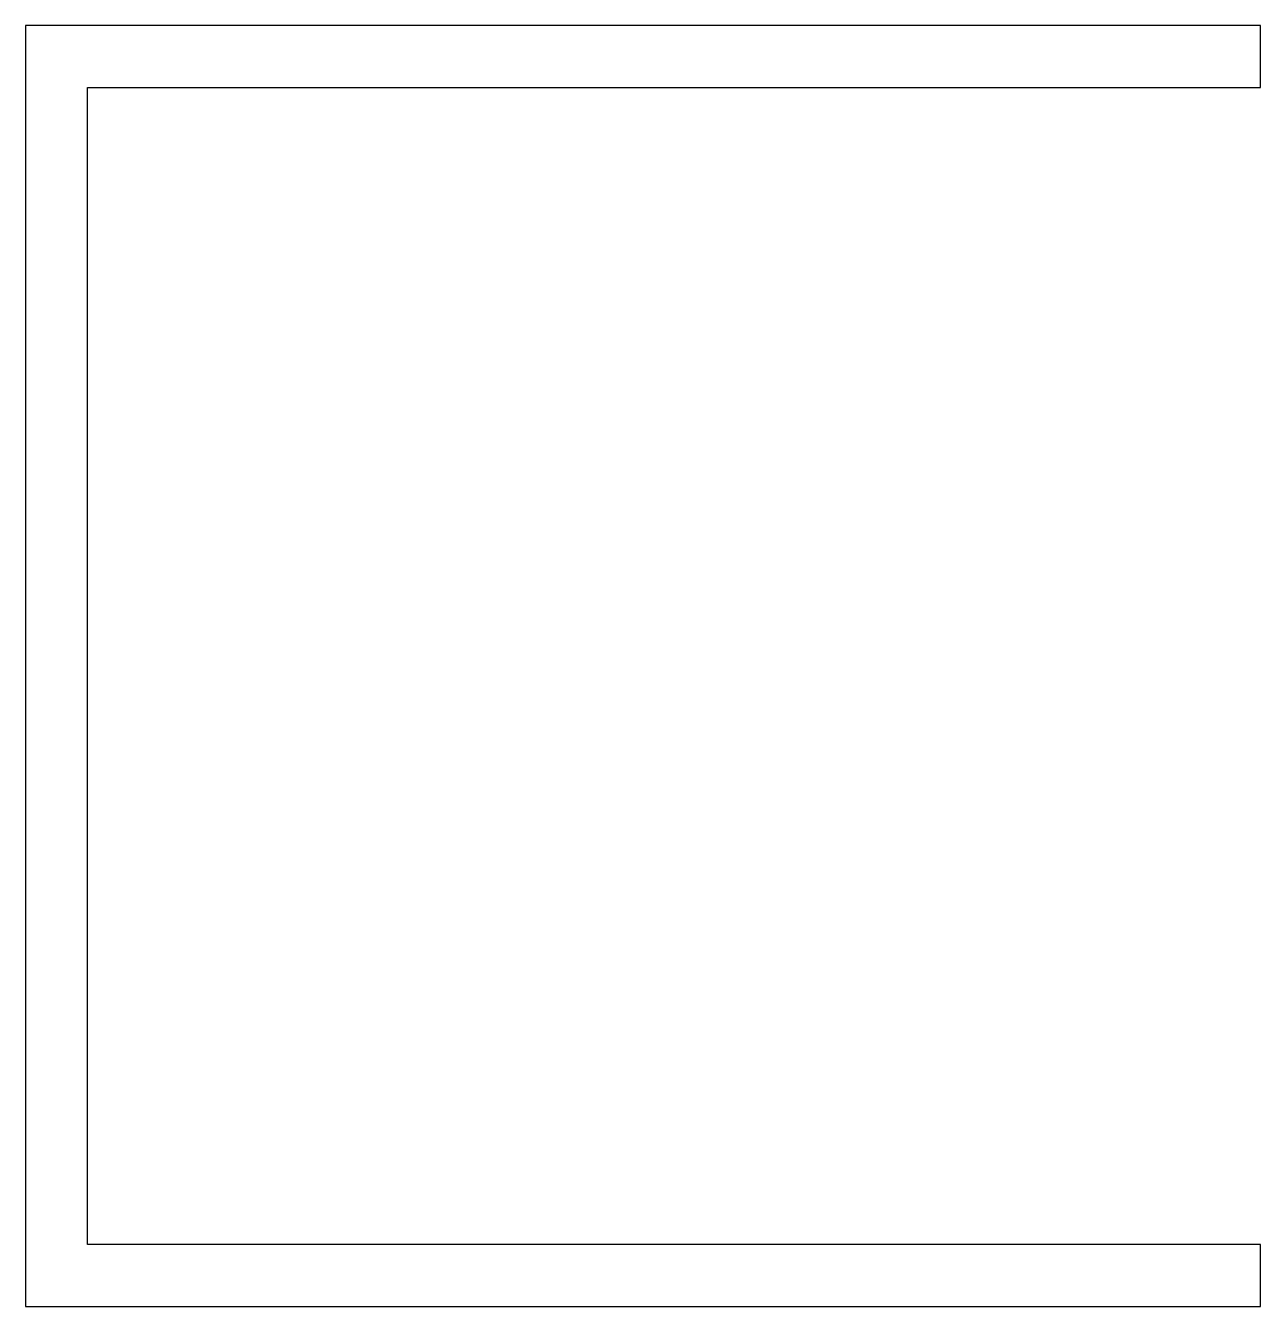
# Model space of a CAD drawing. Extents: x 135.5 to 175.5, y 190.4 to 231.9.
import ezdxf

# ---------------------------------------------------------------- set-up
doc = ezdxf.new("R2010")
doc.units = 0
doc.header["$LTSCALE"] = 15
doc.layers.get('0').update_dxf_attribs({"linetype": 'CONTINUOUS'})

msp = doc.modelspace()

# ---------------------------------------------------------------- linework, layer by layer
at = {"color": 0, "linetype": 'BYBLOCK'}
msp.add_lwpolyline([(135.524, 190.372), (175.524, 190.372), (175.524, 192.372), (137.524, 192.372), (137.524, 229.872), (175.524, 229.872), (175.524, 231.872), (135.524, 231.872)], close=True, dxfattribs=at)

doc.saveas('drawing.dxf')
